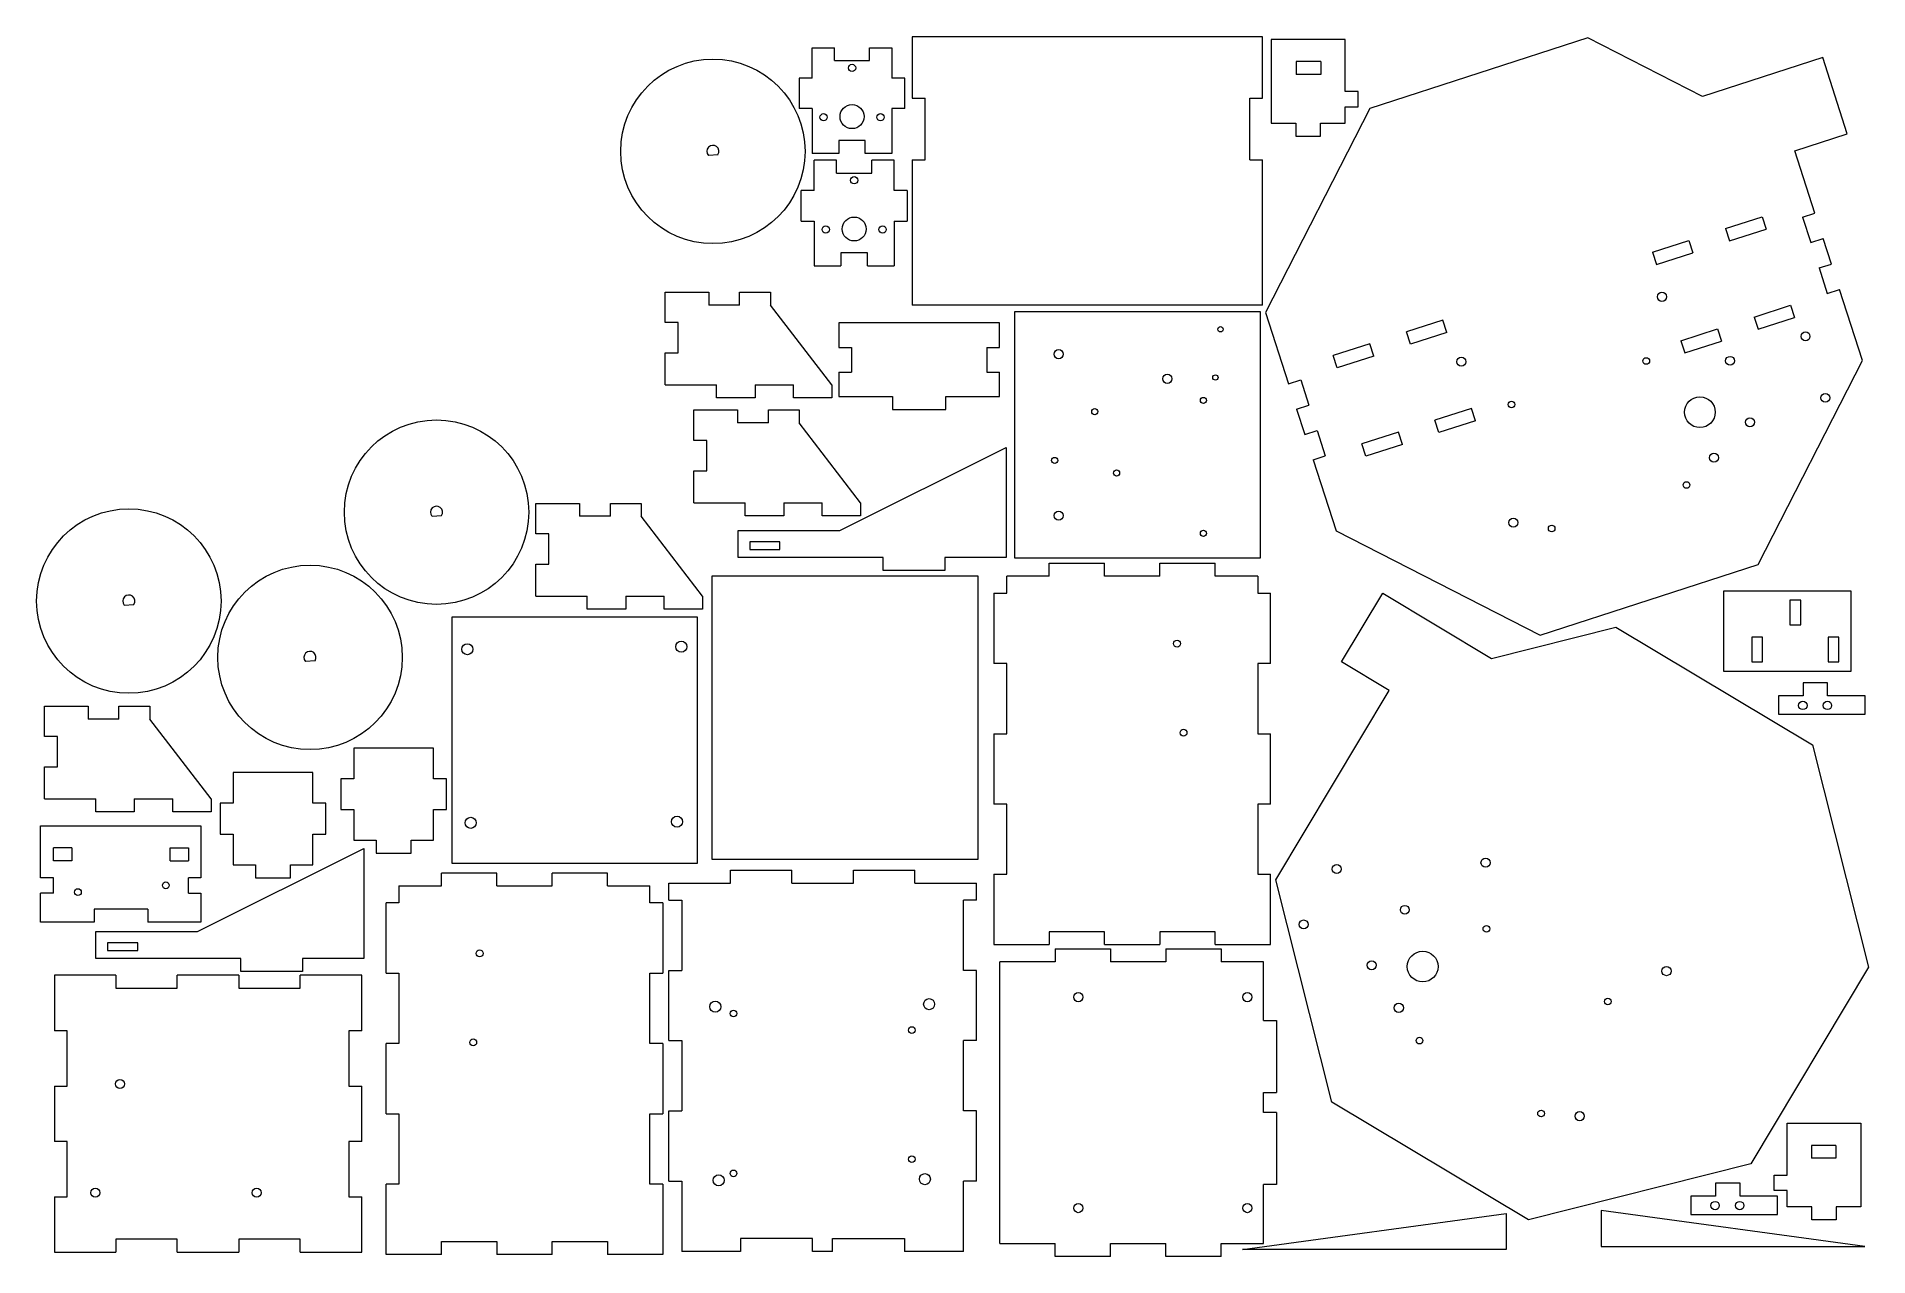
# Model space of a CAD drawing. Header units: inches. Extents: x 0.1 to 29.9, y 0.1 to 19.9.
import ezdxf

# ---------------------------------------------------------------- set-up
doc = ezdxf.new("R2010")
doc.units = ezdxf.units.IN
doc.header["$MEASUREMENT"] = 0

msp = doc.modelspace()

# ---------------------------------------------------------------- linework, layer by layer
at = {"color": 7, "linetype": 'Continuous', "lineweight": 15}
for p, q in [((12.749, 19.208), (12.749, 19.703)), ((12.749, 19.703), (13.112, 19.703)), ((13.112, 19.493), (13.112, 19.703)), ((13.685, 19.493), (13.685, 19.703)), ((13.685, 19.703), (14.049, 19.703)), ((14.049, 19.703), (14.049, 19.208)), ((14.378, 19.883), (14.378, 18.883)), ((20.078, 19.883), (14.378, 19.883)), ((20.078, 18.883), (20.078, 19.883)), ((20.219, 19.838), (20.219, 18.478)), ((21.419, 19.838), (20.219, 19.838)), ((21.419, 18.992), (21.419, 19.838)), ((25.368, 19.863), (21.821, 18.716)), ((27.232, 18.91), (25.368, 19.863)), ((13.112, 19.493), (13.685, 19.493)), ((21.024, 19.478), (20.624, 19.478)), ((20.624, 19.478), (20.624, 19.268)), ((21.024, 19.478), (21.024, 19.268)), ((29.188, 19.543), (27.232, 18.91)), ((29.588, 18.306), (29.188, 19.543)), ((12.539, 19.208), (12.539, 18.713)), ((12.749, 19.208), (12.539, 19.208)), ((14.259, 19.208), (14.049, 19.208)), ((14.259, 18.713), (14.259, 19.208)), ((21.024, 19.268), (20.624, 19.268)), ((14.378, 18.883), (14.588, 18.883)), ((14.588, 17.883), (14.588, 18.883)), ((19.868, 18.883), (20.078, 18.883)), ((19.868, 17.883), (19.868, 18.883)), ((21.629, 18.992), (21.419, 18.992)), ((21.629, 18.742), (21.629, 18.992)), ((12.749, 18.713), (12.539, 18.713)), ((12.749, 18.713), (12.749, 17.983)), ((14.259, 18.713), (14.049, 18.713)), ((14.049, 18.713), (14.049, 17.983)), ((21.821, 18.716), (20.124, 15.397)), ((20.219, 18.478), (20.619, 18.478)), ((20.619, 18.478), (20.619, 18.268)), ((21.019, 18.268), (21.019, 18.478)), ((21.019, 18.478), (21.419, 18.478)), ((21.419, 18.742), (21.629, 18.742)), ((21.419, 18.478), (21.419, 18.742)), ((13.615, 18.193), (13.182, 18.193)), ((13.182, 18.193), (13.182, 17.983)), ((13.615, 17.983), (13.615, 18.193)), ((20.619, 18.268), (21.019, 18.268)), ((28.732, 18.029), (29.588, 18.306)), ((11.062, 17.954), (11.219, 17.965)), ((13.182, 17.983), (12.749, 17.983)), ((14.049, 17.983), (13.615, 17.983)), ((14.378, 17.883), (14.378, 15.52)), ((14.378, 17.883), (14.588, 17.883)), ((19.868, 17.883), (20.078, 17.883)), ((20.078, 15.52), (20.078, 17.883)), ((29.061, 17.011), (28.732, 18.029)), ((12.784, 17.381), (12.784, 17.876)), ((13.147, 17.876), (12.784, 17.876)), ((13.147, 17.666), (13.147, 17.876)), ((13.147, 17.666), (13.72, 17.666)), ((14.084, 17.876), (13.72, 17.876)), ((13.72, 17.666), (13.72, 17.876)), ((14.084, 17.381), (14.084, 17.876)), ((12.574, 16.886), (12.574, 17.381)), ((12.784, 17.381), (12.574, 17.381)), ((14.294, 17.381), (14.084, 17.381)), ((14.294, 17.381), (14.294, 16.886)), ((28.861, 16.946), (29.061, 17.011)), ((12.574, 16.886), (12.784, 16.886)), ((12.784, 16.886), (12.784, 16.156)), ((14.084, 16.886), (14.294, 16.886)), ((14.084, 16.886), (14.084, 16.156)), ((27.607, 16.762), (28.202, 16.954)), ((27.607, 16.762), (27.672, 16.562)), ((27.672, 16.562), (28.266, 16.754)), ((28.202, 16.954), (28.266, 16.754)), ((28.861, 16.946), (28.994, 16.534)), ((26.418, 16.377), (27.012, 16.569)), ((27.012, 16.569), (27.077, 16.369)), ((28.994, 16.534), (29.194, 16.599)), ((29.328, 16.186), (29.194, 16.599)), ((12.784, 16.156), (13.217, 16.156)), ((13.65, 16.366), (13.217, 16.366)), ((13.217, 16.366), (13.217, 16.156)), ((13.65, 16.156), (13.65, 16.366)), ((13.65, 16.156), (14.084, 16.156)), ((26.418, 16.377), (26.482, 16.177)), ((26.482, 16.177), (27.077, 16.369)), ((29.128, 16.122), (29.328, 16.186)), ((29.128, 16.122), (29.261, 15.709)), ((10.361, 15.235), (10.361, 15.73)), ((10.361, 15.73), (11.071, 15.73)), ((11.071, 15.73), (11.071, 15.52)), ((11.571, 15.52), (11.071, 15.52)), ((11.571, 15.52), (11.571, 15.73)), ((11.571, 15.73), (12.071, 15.73)), ((12.071, 15.73), (12.071, 15.52)), ((13.071, 14.22), (12.071, 15.52)), ((20.078, 15.52), (14.378, 15.52)), ((28.072, 15.325), (28.666, 15.517)), ((28.666, 15.517), (28.731, 15.317)), ((29.261, 15.709), (29.461, 15.774)), ((29.834, 14.619), (29.461, 15.774)), ((10.571, 15.235), (10.361, 15.235)), ((10.571, 14.74), (10.571, 15.235)), ((15.796, 15.231), (13.186, 15.231)), ((13.186, 15.231), (13.186, 14.831)), ((15.796, 14.831), (15.796, 15.231)), ((20.044, 15.409), (16.044, 15.409)), ((16.044, 15.409), (16.044, 11.409)), ((20.044, 11.409), (20.044, 15.409)), ((20.124, 15.397), (20.498, 14.241)), ((23.011, 15.275), (22.417, 15.083)), ((23.076, 15.075), (23.011, 15.275)), ((28.072, 15.325), (28.136, 15.125)), ((28.136, 15.125), (28.731, 15.317)), ((22.481, 14.883), (22.417, 15.083)), ((23.076, 15.075), (22.481, 14.883)), ((26.882, 14.94), (27.477, 15.132)), ((26.882, 14.94), (26.947, 14.74)), ((26.947, 14.74), (27.542, 14.933)), ((27.477, 15.132), (27.542, 14.933)), ((10.361, 14.74), (10.571, 14.74)), ((10.361, 14.22), (10.361, 14.74)), ((13.186, 14.831), (13.391, 14.831)), ((13.391, 14.831), (13.391, 14.431)), ((15.591, 14.831), (15.796, 14.831)), ((15.591, 14.831), (15.591, 14.431)), ((21.822, 14.891), (21.227, 14.698)), ((21.292, 14.498), (21.227, 14.698)), ((21.887, 14.691), (21.292, 14.498)), ((21.887, 14.691), (21.822, 14.891)), ((28.137, 11.3), (29.834, 14.619)), ((13.186, 14.431), (13.186, 14.031)), ((13.186, 14.431), (13.391, 14.431)), ((15.591, 14.431), (15.796, 14.431)), ((15.796, 14.031), (15.796, 14.431)), ((20.498, 14.241), (20.697, 14.306)), ((20.697, 14.306), (20.831, 13.894)), ((10.361, 14.22), (11.196, 14.22)), ((11.196, 14.01), (11.196, 14.22)), ((11.821, 14.01), (11.196, 14.01)), ((11.821, 14.22), (12.446, 14.22)), ((11.821, 14.22), (11.821, 14.01)), ((12.446, 14.01), (12.446, 14.22)), ((13.071, 14.01), (12.446, 14.01)), ((13.071, 14.22), (13.071, 14.01)), ((13.186, 14.031), (14.056, 14.031)), ((14.056, 14.031), (14.056, 13.821)), ((14.926, 14.031), (15.796, 14.031)), ((14.926, 13.821), (14.926, 14.031)), ((10.828, 13.319), (10.828, 13.814)), ((10.828, 13.814), (11.538, 13.814)), ((11.538, 13.814), (11.538, 13.604)), ((12.038, 13.604), (12.038, 13.814)), ((12.038, 13.814), (12.538, 13.814)), ((12.538, 13.814), (12.538, 13.604)), ((14.056, 13.821), (14.926, 13.821)), ((20.631, 13.829), (20.831, 13.894)), ((20.631, 13.829), (20.764, 13.417)), ((23.476, 13.838), (22.881, 13.646)), ((23.541, 13.639), (23.476, 13.838)), ((12.038, 13.604), (11.538, 13.604)), ((13.538, 12.304), (12.538, 13.604)), ((20.764, 13.417), (20.964, 13.481)), ((20.964, 13.481), (21.097, 13.069)), ((22.287, 13.454), (21.692, 13.261)), ((22.351, 13.254), (22.287, 13.454)), ((22.946, 13.446), (22.881, 13.646)), ((23.541, 13.639), (22.946, 13.446)), ((11.038, 13.319), (10.828, 13.319)), ((11.038, 12.824), (11.038, 13.319)), ((13.202, 11.854), (15.906, 13.206)), ((15.906, 13.206), (15.906, 11.416)), ((21.757, 13.062), (21.692, 13.261)), ((22.351, 13.254), (21.757, 13.062)), ((10.828, 12.824), (11.038, 12.824)), ((10.828, 12.304), (10.828, 12.824)), ((20.898, 13.005), (21.097, 13.069)), ((20.898, 13.005), (21.271, 11.849)), ((8.258, 11.8), (8.258, 12.295)), ((8.258, 12.295), (8.968, 12.295)), ((8.968, 12.295), (8.968, 12.085)), ((9.468, 12.085), (9.468, 12.295)), ((9.468, 12.295), (9.968, 12.295)), ((9.968, 12.295), (9.968, 12.085)), ((10.828, 12.304), (11.663, 12.304)), ((11.663, 12.094), (11.663, 12.304)), ((12.288, 12.304), (12.913, 12.304)), ((12.288, 12.304), (12.288, 12.094)), ((12.913, 12.094), (12.913, 12.304)), ((13.538, 12.304), (13.538, 12.094)), ((6.567, 12.088), (6.724, 12.099)), ((9.468, 12.085), (8.968, 12.085)), ((10.968, 10.785), (9.968, 12.085)), ((12.288, 12.094), (11.663, 12.094)), ((13.538, 12.094), (12.913, 12.094)), ((8.468, 11.8), (8.258, 11.8)), ((8.468, 11.305), (8.468, 11.8)), ((11.546, 11.416), (11.546, 11.854)), ((11.546, 11.854), (13.202, 11.854)), ((12.226, 11.67), (11.737, 11.67)), ((11.737, 11.67), (11.737, 11.547)), ((12.226, 11.547), (12.226, 11.67)), ((21.271, 11.849), (24.59, 10.153)), ((13.906, 11.416), (11.546, 11.416)), ((11.737, 11.547), (12.226, 11.547)), ((13.906, 11.206), (13.906, 11.416)), ((14.906, 11.416), (14.906, 11.206)), ((15.906, 11.416), (14.906, 11.416)), ((16.044, 11.409), (20.044, 11.409)), ((8.258, 11.305), (8.468, 11.305)), ((8.258, 10.785), (8.258, 11.305)), ((11.119, 11.112), (11.119, 6.512)), ((15.449, 11.112), (11.119, 11.112)), ((14.906, 11.206), (13.906, 11.206)), ((15.449, 6.512), (15.449, 11.112)), ((15.918, 10.835), (15.918, 11.111)), ((16.608, 11.111), (15.918, 11.111)), ((16.608, 11.111), (16.608, 11.321)), ((16.608, 11.321), (17.508, 11.321)), ((17.508, 11.111), (17.508, 11.321)), ((18.408, 11.111), (17.508, 11.111)), ((18.408, 11.111), (18.408, 11.321)), ((18.408, 11.321), (19.308, 11.321)), ((19.308, 11.111), (19.308, 11.321)), ((19.998, 11.111), (19.308, 11.111)), ((19.998, 11.111), (19.998, 10.835)), ((24.59, 10.153), (28.137, 11.3)), ((8.258, 10.785), (9.093, 10.785)), ((9.093, 10.575), (9.093, 10.785)), ((9.718, 10.785), (10.343, 10.785)), ((9.718, 10.785), (9.718, 10.575)), ((10.343, 10.575), (10.343, 10.785)), ((10.968, 10.785), (10.968, 10.575)), ((15.708, 10.835), (15.708, 9.692)), ((15.708, 10.835), (15.918, 10.835)), ((19.998, 10.835), (20.208, 10.835)), ((20.208, 9.692), (20.208, 10.835)), ((21.363, 9.717), (22.031, 10.833)), ((22.031, 10.833), (23.799, 9.775)), ((27.572, 10.869), (27.572, 9.569)), ((29.652, 10.869), (27.572, 10.869)), ((29.652, 9.569), (29.652, 10.869)), ((1.562, 10.642), (1.719, 10.653)), ((6.888, 10.443), (6.888, 6.443)), ((10.888, 10.443), (6.888, 10.443)), ((9.718, 10.575), (9.093, 10.575)), ((10.968, 10.575), (10.343, 10.575)), ((10.888, 6.443), (10.888, 10.443)), ((28.655, 10.719), (28.655, 10.319)), ((28.83, 10.719), (28.655, 10.719)), ((28.83, 10.319), (28.83, 10.719)), ((23.799, 9.775), (25.823, 10.283)), ((25.823, 10.283), (29.022, 8.369)), ((28.655, 10.319), (28.83, 10.319)), ((28.207, 10.119), (28.032, 10.119)), ((28.032, 10.119), (28.032, 9.719)), ((28.207, 9.719), (28.207, 10.119)), ((29.452, 10.119), (29.277, 10.119)), ((29.277, 10.119), (29.277, 9.719)), ((29.452, 9.719), (29.452, 10.119)), ((4.509, 9.727), (4.666, 9.738)), ((15.918, 9.692), (15.708, 9.692)), ((15.918, 8.55), (15.918, 9.692)), ((20.208, 9.692), (19.998, 9.692)), ((19.998, 9.692), (19.998, 8.55)), ((22.136, 9.255), (21.363, 9.717)), ((27.572, 9.569), (29.652, 9.569)), ((28.032, 9.719), (28.207, 9.719)), ((29.277, 9.719), (29.452, 9.719)), ((20.293, 6.176), (22.136, 9.255)), ((29.268, 9.376), (28.868, 9.376)), ((28.868, 9.376), (28.868, 9.166)), ((29.268, 9.166), (29.268, 9.376)), ((0.265, 8.504), (0.265, 8.999)), ((0.265, 8.999), (0.975, 8.999)), ((0.975, 8.999), (0.975, 8.789)), ((1.475, 8.789), (1.475, 8.999)), ((1.475, 8.999), (1.975, 8.999)), ((1.975, 8.999), (1.975, 8.789)), ((28.468, 9.166), (28.468, 8.866)), ((28.868, 9.166), (28.468, 9.166)), ((29.878, 9.166), (29.268, 9.166)), ((29.878, 8.866), (29.878, 9.166)), ((1.475, 8.789), (0.975, 8.789)), ((2.975, 7.489), (1.975, 8.789)), ((28.468, 8.866), (29.878, 8.866)), ((0.475, 8.504), (0.265, 8.504)), ((0.475, 8.009), (0.475, 8.504)), ((15.708, 8.55), (15.708, 7.407)), ((15.708, 8.55), (15.918, 8.55)), ((19.998, 8.55), (20.208, 8.55)), ((20.208, 7.407), (20.208, 8.55)), ((29.022, 8.369), (29.93, 4.753)), ((6.594, 8.317), (5.294, 8.317)), ((5.294, 8.317), (5.294, 7.817)), ((6.594, 7.817), (6.594, 8.317)), ((0.265, 8.009), (0.475, 8.009)), ((0.265, 7.489), (0.265, 8.009)), ((4.631, 7.919), (3.331, 7.919)), ((3.331, 7.919), (3.331, 7.419)), ((4.631, 7.419), (4.631, 7.919)), ((5.084, 7.817), (5.084, 7.317)), ((5.294, 7.817), (5.084, 7.817)), ((6.804, 7.817), (6.594, 7.817)), ((6.804, 7.317), (6.804, 7.817)), ((0.265, 7.489), (1.1, 7.489)), ((1.1, 7.279), (1.1, 7.489)), ((1.725, 7.489), (2.35, 7.489)), ((1.725, 7.489), (1.725, 7.279)), ((2.35, 7.279), (2.35, 7.489)), ((2.975, 7.489), (2.975, 7.279)), ((1.725, 7.279), (1.1, 7.279)), ((2.975, 7.279), (2.35, 7.279)), ((3.121, 7.419), (3.121, 6.919)), ((3.331, 7.419), (3.121, 7.419)), ((4.841, 7.419), (4.631, 7.419)), ((4.841, 6.919), (4.841, 7.419)), ((5.084, 7.317), (5.294, 7.317)), ((5.294, 7.317), (5.294, 6.817)), ((6.594, 7.317), (6.804, 7.317)), ((6.594, 6.817), (6.594, 7.317)), ((15.918, 7.407), (15.708, 7.407)), ((15.918, 6.264), (15.918, 7.407)), ((20.208, 7.407), (19.998, 7.407)), ((19.998, 7.407), (19.998, 6.264)), ((0.198, 7.055), (2.808, 7.055)), ((0.198, 6.209), (0.198, 7.055)), ((2.808, 7.055), (2.808, 6.209)), ((3.121, 6.919), (3.331, 6.919)), ((3.331, 6.919), (3.331, 6.419)), ((4.631, 6.919), (4.841, 6.919)), ((4.631, 6.419), (4.631, 6.919)), ((0.408, 6.485), (0.408, 6.695)), ((0.708, 6.695), (0.408, 6.695)), ((0.708, 6.695), (0.708, 6.485)), ((2.308, 6.485), (2.308, 6.695)), ((2.308, 6.695), (2.608, 6.695)), ((2.608, 6.695), (2.608, 6.485)), ((2.755, 5.333), (5.46, 6.686)), ((5.294, 6.817), (5.657, 6.817)), ((5.46, 6.686), (5.46, 4.896)), ((5.657, 6.817), (5.657, 6.607)), ((5.657, 6.607), (6.23, 6.607)), ((6.23, 6.607), (6.23, 6.817)), ((6.23, 6.817), (6.594, 6.817)), ((0.708, 6.485), (0.408, 6.485)), ((2.308, 6.485), (2.608, 6.485)), ((3.331, 6.419), (3.694, 6.419)), ((3.694, 6.419), (3.694, 6.209)), ((4.267, 6.209), (4.267, 6.419)), ((4.267, 6.419), (4.631, 6.419)), ((7.619, 6.285), (6.719, 6.285)), ((6.719, 6.075), (6.719, 6.285)), ((6.888, 6.443), (10.888, 6.443)), ((7.619, 6.075), (7.619, 6.285)), ((9.419, 6.285), (8.519, 6.285)), ((8.519, 6.075), (8.519, 6.285)), ((9.419, 6.075), (9.419, 6.285)), ((11.119, 6.512), (15.449, 6.512)), ((11.421, 6.122), (11.421, 6.332)), ((11.421, 6.332), (12.421, 6.332)), ((12.421, 6.122), (12.421, 6.332)), ((13.421, 6.122), (13.421, 6.332)), ((13.421, 6.332), (14.421, 6.332)), ((14.421, 6.122), (14.421, 6.332)), ((15.708, 6.264), (15.708, 5.121)), ((15.708, 6.264), (15.918, 6.264)), ((19.998, 6.264), (20.208, 6.264)), ((20.208, 5.121), (20.208, 6.264)), ((0.408, 6.209), (0.198, 6.209)), ((0.408, 5.959), (0.198, 5.959)), ((0.198, 5.485), (0.198, 5.959)), ((0.408, 5.959), (0.408, 6.209)), ((2.808, 6.209), (2.608, 6.209)), ((2.608, 5.959), (2.608, 6.209)), ((2.608, 5.959), (2.808, 5.959)), ((2.808, 5.959), (2.808, 5.485)), ((3.694, 6.209), (4.267, 6.209)), ((6.029, 6.075), (6.029, 5.799)), ((6.029, 6.075), (6.719, 6.075)), ((7.619, 6.075), (8.519, 6.075)), ((9.419, 6.075), (10.109, 6.075)), ((10.109, 5.799), (10.109, 6.075)), ((10.421, 5.846), (10.421, 6.122)), ((10.421, 6.122), (11.421, 6.122)), ((12.421, 6.122), (13.421, 6.122)), ((14.421, 6.122), (15.421, 6.122)), ((15.421, 5.846), (15.421, 6.122)), ((21.201, 2.561), (20.293, 6.176)), ((1.073, 5.695), (1.073, 5.485)), ((1.943, 5.695), (1.073, 5.695)), ((1.943, 5.695), (1.943, 5.485)), ((5.819, 4.657), (5.819, 5.799)), ((6.029, 5.799), (5.819, 5.799)), ((10.319, 5.799), (10.109, 5.799)), ((10.319, 5.799), (10.319, 4.657)), ((10.421, 5.846), (10.631, 5.846)), ((10.631, 5.846), (10.631, 4.703)), ((15.421, 5.846), (15.211, 5.846)), ((15.211, 4.703), (15.211, 5.846)), ((1.073, 5.485), (0.198, 5.485)), ((2.808, 5.485), (1.943, 5.485)), ((1.1, 4.896), (1.1, 5.333)), ((1.1, 5.333), (2.755, 5.333)), ((1.78, 5.149), (1.291, 5.149)), ((1.291, 5.149), (1.291, 5.027)), ((1.78, 5.027), (1.78, 5.149)), ((15.708, 5.121), (16.608, 5.121)), ((17.508, 5.331), (16.608, 5.331)), ((16.608, 5.331), (16.608, 5.121)), ((17.508, 5.121), (17.508, 5.331)), ((17.508, 5.121), (18.408, 5.121)), ((19.308, 5.331), (18.408, 5.331)), ((18.408, 5.331), (18.408, 5.121)), ((19.308, 5.121), (19.308, 5.331)), ((19.308, 5.121), (20.208, 5.121)), ((3.46, 4.896), (1.1, 4.896)), ((1.291, 5.027), (1.78, 5.027)), ((3.46, 4.686), (3.46, 4.896)), ((4.46, 4.896), (4.46, 4.686)), ((5.46, 4.896), (4.46, 4.896)), ((16.704, 4.843), (15.804, 4.843)), ((15.804, 0.263), (15.804, 4.843)), ((16.704, 5.053), (16.704, 4.843)), ((16.704, 5.053), (17.604, 5.053)), ((17.604, 5.053), (17.604, 4.843)), ((18.504, 4.843), (17.604, 4.843)), ((18.504, 5.053), (18.504, 4.843)), ((18.504, 5.053), (19.404, 5.053)), ((19.404, 5.053), (19.404, 4.843)), ((20.094, 4.843), (19.404, 4.843)), ((20.094, 3.886), (20.094, 4.843)), ((0.424, 4.622), (0.424, 3.722)), ((1.424, 4.622), (0.424, 4.622)), ((1.424, 4.622), (1.424, 4.412)), ((2.424, 4.412), (2.424, 4.622)), ((3.424, 4.622), (2.424, 4.622)), ((3.424, 4.622), (3.424, 4.412)), ((4.46, 4.686), (3.46, 4.686)), ((4.424, 4.412), (4.424, 4.622)), ((5.424, 4.622), (4.424, 4.622)), ((5.424, 3.722), (5.424, 4.622)), ((5.819, 4.657), (6.029, 4.657)), ((6.029, 4.657), (6.029, 3.514)), ((10.109, 4.657), (10.319, 4.657)), ((10.109, 3.514), (10.109, 4.657)), ((10.421, 3.56), (10.421, 4.703)), ((10.421, 4.703), (10.631, 4.703)), ((15.421, 4.703), (15.211, 4.703)), ((15.421, 3.56), (15.421, 4.703)), ((29.93, 4.753), (28.016, 1.555)), ((1.424, 4.412), (2.424, 4.412)), ((3.424, 4.412), (4.424, 4.412)), ((20.094, 3.886), (20.304, 3.886)), ((20.304, 3.886), (20.304, 2.719)), ((0.634, 3.722), (0.424, 3.722)), ((0.634, 2.822), (0.634, 3.722)), ((5.424, 3.722), (5.214, 3.722)), ((5.214, 3.722), (5.214, 2.822)), ((5.819, 2.371), (5.819, 3.514)), ((6.029, 3.514), (5.819, 3.514)), ((10.319, 3.514), (10.109, 3.514)), ((10.319, 3.514), (10.319, 2.371)), ((10.421, 3.56), (10.631, 3.56)), ((10.631, 3.56), (10.631, 2.417)), ((15.421, 3.56), (15.211, 3.56)), ((15.211, 2.417), (15.211, 3.56)), ((0.424, 2.822), (0.634, 2.822)), ((0.424, 2.822), (0.424, 1.922)), ((5.214, 2.822), (5.424, 2.822)), ((5.424, 1.922), (5.424, 2.822)), ((20.094, 2.393), (20.094, 2.719)), ((20.094, 2.719), (20.304, 2.719)), ((10.421, 1.274), (10.421, 2.417)), ((10.421, 2.417), (10.631, 2.417)), ((15.421, 2.417), (15.211, 2.417)), ((15.421, 1.274), (15.421, 2.417)), ((20.304, 2.393), (20.094, 2.393)), ((20.304, 2.393), (20.304, 1.223)), ((24.4, 0.646), (21.201, 2.561)), ((5.819, 2.371), (6.029, 2.371)), ((6.029, 2.371), (6.029, 1.228)), ((10.109, 2.371), (10.319, 2.371)), ((10.109, 1.228), (10.109, 2.371)), ((28.608, 1.371), (28.608, 2.217)), ((28.608, 2.217), (29.808, 2.217)), ((29.808, 2.217), (29.808, 0.857)), ((0.634, 1.922), (0.424, 1.922)), ((0.634, 1.022), (0.634, 1.922)), ((5.424, 1.922), (5.214, 1.922)), ((5.214, 1.922), (5.214, 1.022)), ((29.003, 1.857), (29.003, 1.647)), ((29.403, 1.857), (29.003, 1.857)), ((29.403, 1.857), (29.403, 1.647)), ((28.016, 1.555), (24.4, 0.646)), ((29.403, 1.647), (29.003, 1.647)), ((5.819, 0.085), (5.819, 1.228)), ((6.029, 1.228), (5.819, 1.228)), ((10.319, 1.228), (10.109, 1.228)), ((10.319, 1.228), (10.319, 0.085)), ((10.421, 1.274), (10.631, 1.274)), ((10.631, 1.274), (10.631, 0.132)), ((15.421, 1.274), (15.211, 1.274)), ((15.211, 0.132), (15.211, 1.274)), ((20.094, 0.263), (20.094, 1.223)), ((20.304, 1.223), (20.094, 1.223)), ((27.843, 1.243), (27.443, 1.243)), ((27.443, 1.243), (27.443, 1.033)), ((27.843, 1.033), (27.843, 1.243)), ((28.398, 1.121), (28.398, 1.371)), ((28.398, 1.371), (28.608, 1.371)), ((0.424, 1.022), (0.634, 1.022)), ((0.424, 1.022), (0.424, 0.122)), ((5.214, 1.022), (5.424, 1.022)), ((5.424, 0.122), (5.424, 1.022)), ((27.043, 1.033), (27.043, 0.733)), ((27.443, 1.033), (27.043, 1.033)), ((28.453, 1.033), (27.843, 1.033)), ((28.608, 1.121), (28.398, 1.121)), ((28.453, 0.733), (28.453, 1.033)), ((28.608, 0.857), (28.608, 1.121)), ((19.749, 0.165), (24.039, 0.752)), ((24.039, 0.752), (24.039, 0.165)), ((25.583, 0.799), (25.583, 0.212)), ((29.873, 0.212), (25.583, 0.799)), ((27.043, 0.733), (28.453, 0.733)), ((29.008, 0.857), (28.608, 0.857)), ((29.008, 0.647), (29.008, 0.857)), ((29.408, 0.647), (29.008, 0.647)), ((29.808, 0.857), (29.408, 0.857)), ((29.408, 0.857), (29.408, 0.647)), ((1.424, 0.332), (1.424, 0.122)), ((2.424, 0.332), (1.424, 0.332)), ((2.424, 0.122), (2.424, 0.332)), ((4.424, 0.332), (3.424, 0.332)), ((3.424, 0.332), (3.424, 0.122)), ((4.424, 0.122), (4.424, 0.332)), ((12.754, 0.342), (11.587, 0.342)), ((11.587, 0.342), (11.587, 0.132)), ((12.754, 0.132), (12.754, 0.342)), ((13.081, 0.132), (13.081, 0.342)), ((13.081, 0.342), (14.251, 0.342)), ((14.251, 0.342), (14.251, 0.132)), ((0.424, 0.122), (1.424, 0.122)), ((2.424, 0.122), (3.424, 0.122)), ((4.424, 0.122), (5.424, 0.122)), ((6.719, 0.085), (5.819, 0.085)), ((6.719, 0.295), (7.619, 0.295)), ((6.719, 0.085), (6.719, 0.295)), ((7.619, 0.295), (7.619, 0.085)), ((8.519, 0.085), (7.619, 0.085)), ((8.519, 0.295), (9.419, 0.295)), ((8.519, 0.085), (8.519, 0.295)), ((9.419, 0.295), (9.419, 0.085)), ((10.319, 0.085), (9.419, 0.085)), ((11.587, 0.132), (10.631, 0.132)), ((13.081, 0.132), (12.754, 0.132)), ((15.211, 0.132), (14.251, 0.132)), ((15.804, 0.263), (16.704, 0.263)), ((16.704, 0.053), (16.704, 0.263)), ((17.604, 0.053), (16.704, 0.053)), ((17.604, 0.263), (18.504, 0.263)), ((17.604, 0.053), (17.604, 0.263)), ((18.504, 0.053), (18.504, 0.263)), ((19.404, 0.053), (18.504, 0.053)), ((19.404, 0.263), (20.094, 0.263)), ((19.404, 0.053), (19.404, 0.263)), ((24.039, 0.165), (19.749, 0.165)), ((25.583, 0.212), (29.873, 0.212))]:
    msp.add_line(p, q, dxfattribs=at)
for centre, radius in [((11.136, 18.018), 1.5), ((13.399, 19.375), 0.0591), ((13.399, 18.583), 0.195), ((12.936, 18.573), 0.0591), ((13.861, 18.573), 0.0591), ((13.434, 17.548), 0.0591), ((12.971, 16.747), 0.0591), ((13.434, 16.756), 0.195), ((13.896, 16.747), 0.0591), ((26.573, 15.654), 0.075), ((19.392, 15.125), 0.0433), ((28.908, 15.01), 0.0725), ((16.761, 14.721), 0.0747), ((23.309, 14.599), 0.075), ((26.318, 14.61), 0.054), ((27.681, 14.613), 0.0725), ((18.528, 14.321), 0.0747), ((19.31, 14.342), 0.0433), ((19.115, 13.969), 0.05), ((27.19, 13.778), 0.25), ((29.231, 14.011), 0.0725), ((17.347, 13.787), 0.05), ((24.126, 13.901), 0.054), ((6.641, 12.152), 1.5), ((28.004, 13.614), 0.0725), ((27.419, 13.038), 0.075), ((16.696, 12.993), 0.05), ((17.702, 12.788), 0.05), ((26.971, 12.594), 0.054), ((1.636, 10.707), 1.5), ((16.761, 12.096), 0.0747), ((24.155, 11.982), 0.075), ((24.779, 11.885), 0.054), ((19.115, 11.807), 0.05), ((4.583, 9.791), 1.5), ((7.142, 9.924), 0.09), ((10.621, 9.964), 0.09), ((18.686, 10.015), 0.056), ((28.863, 9.011), 0.069), ((29.263, 9.011), 0.069), ((18.791, 8.567), 0.056), ((7.197, 7.101), 0.09), ((10.552, 7.12), 0.09), ((21.283, 6.35), 0.0725), ((23.704, 6.453), 0.075), ((0.808, 5.975), 0.055), ((2.238, 6.085), 0.055), ((22.39, 5.687), 0.0725), ((20.744, 5.449), 0.0725), ((23.717, 5.378), 0.054), ((7.342, 4.979), 0.056), ((21.851, 4.786), 0.0725), ((22.681, 4.764), 0.25), ((26.647, 4.691), 0.075), ((11.174, 4.112), 0.09), ((14.653, 4.153), 0.09), ((17.079, 4.268), 0.075), ((19.829, 4.268), 0.075), ((25.694, 4.195), 0.054), ((11.471, 4.002), 0.054), ((22.292, 4.093), 0.075), ((7.237, 3.531), 0.056), ((14.371, 3.732), 0.054), ((22.629, 3.56), 0.054), ((1.491, 2.855), 0.0747), ((24.606, 2.377), 0.054), ((25.235, 2.332), 0.075), ((14.371, 1.632), 0.054), ((11.229, 1.289), 0.09), ((11.471, 1.402), 0.054), ((14.584, 1.308), 0.09), ((1.091, 1.088), 0.0748), ((3.716, 1.088), 0.0748), ((17.079, 0.838), 0.075), ((19.829, 0.838), 0.075), ((27.437, 0.878), 0.069), ((27.837, 0.878), 0.069)]:
    msp.add_circle(centre, radius, dxfattribs=at)
for centre in [(11.136, 18.018), (6.641, 12.152), (1.636, 10.707), (4.583, 9.791)]:
    msp.add_arc(centre, 0.0984, 327.1713, 220.9111, dxfattribs=at)

doc.saveas('drawing.dxf')
